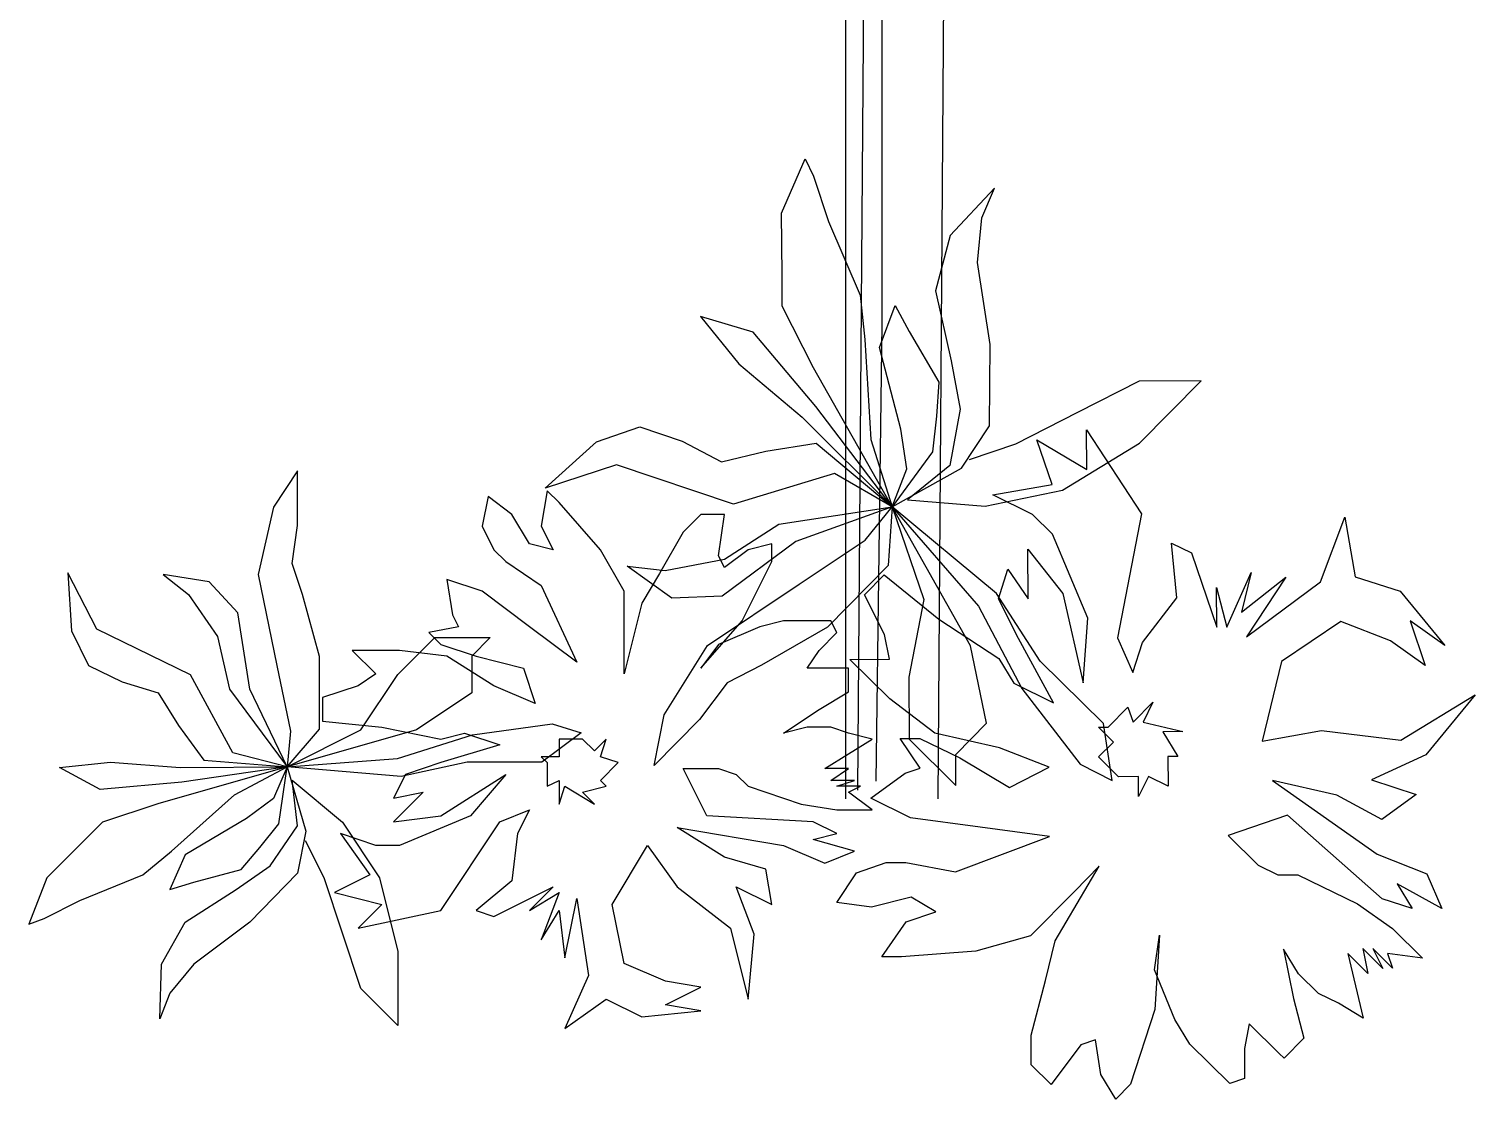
# Model space of a CAD drawing. Extents: x 78.84 to 80.56, y -24.83 to -22.4.
# Drawn here: x 78.841 to 80.445, y -24.834 to -23.646 of the extents above; entities that cross this region are included whole.
import ezdxf

# ---------------------------------------------------------------- set-up
doc = ezdxf.new("R2010")
doc.units = 0
doc.header["$LTSCALE"] = 0.5
doc.header["$MEASUREMENT"] = 0
doc.layers.get('0').update_dxf_attribs({"linetype": 'CONTINUOUS'})

msp = doc.modelspace()

# ---------------------------------------------------------------- linework, layer by layer
for p, q in [((79.7467, -23.5246, -35.8719), (79.7467, -24.5007, -35.8719)), ((79.8559, -23.5441, -35.8719), (79.8491, -24.5007, -35.8719)), ((79.7671, -23.5734, -35.8719), (79.7603, -24.4909, -35.8719)), ((79.7876, -23.9736, -35.8719), (79.7876, -23.6026, -35.8719)), ((79.6759, -23.8509, 132.3878), (79.7019, -23.7907, 132.3878)), ((79.7019, -23.7907, 132.3878), (79.7112, -23.81, 132.3878)), ((79.7112, -23.81, 132.3878), (79.7278, -23.86, 132.3878)), ((79.912, -23.823, 132.3878), (79.8631, -23.8757, 132.3878)), ((79.898, -23.8562, 132.3878), (79.912, -23.823, 132.3878)), ((79.6764, -23.9196, 132.3878), (79.6759, -23.8509, 132.3878)), ((79.8934, -23.9055, 132.3878), (79.898, -23.8562, 132.3878)), ((79.7278, -23.86, 132.3878), (79.7631, -23.942, 132.3878)), ((79.8631, -23.8757, 132.3878), (79.8467, -23.9369, 132.3878)), ((79.9072, -23.9966, 132.3878), (79.8934, -23.9055, 132.3878)), ((79.6766, -23.954, 132.3878), (79.6764, -23.9196, 132.3878)), ((79.8467, -23.9369, 132.3878), (79.8642, -24.0147, 132.3878)), ((79.7631, -23.942, 132.3878), (79.7683, -23.9909, 132.3878)), ((79.7844, -24, 132.3878), (79.8021, -23.9535, 132.3878)), ((79.8021, -23.9535, 132.3878), (79.8176, -23.9823, 132.3878)), ((79.6442, -23.983, 132.3878), (79.5858, -23.9657, 132.3878)), ((79.5858, -23.9657, 132.3878), (79.6285, -24.0179, 132.3878)), ((79.7115, -24.0226, 132.3878), (79.6766, -23.954, 132.3878)), ((79.7139, -24.0652, 132.3878), (79.6442, -23.983, 132.3878)), ((79.7808, -24.4811, -35.8719), (79.7876, -23.9736, -35.8719)), ((79.8176, -23.9823, 132.3878), (79.8504, -24.0382, 132.3878)), ((79.7683, -23.9909, 132.3878), (79.7751, -24.1019, 132.3878)), ((79.8081, -24.0907, 132.3878), (79.7844, -24, 132.3878)), ((79.9064, -24.0867, 132.3878), (79.9072, -23.9966, 132.3878)), ((79.8642, -24.0147, 132.3878), (79.8741, -24.0684, 132.3878)), ((79.6285, -24.0179, 132.3878), (79.6989, -24.0772, 132.3878)), ((79.7985, -24.1767, 132.3878), (79.7115, -24.0226, 132.3878)), ((79.8504, -24.0382, 132.3878), (79.8478, -24.076, 132.3878)), ((80.0727, -24.0373, 132.3878), (80.0041, -24.0722, 132.3878)), ((80.1414, -24.0368, 132.3878), (80.0727, -24.0373, 132.3878)), ((80.0731, -24.1061, 132.3878), (80.1414, -24.0368, 132.3878)), ((79.7985, -24.1767, 132.3878), (79.7139, -24.0652, 132.3878)), ((79.6989, -24.0772, 132.3878), (79.7985, -24.1767, 132.3878)), ((79.8478, -24.076, 132.3878), (79.8434, -24.1155, 132.3878)), ((79.8741, -24.0684, 132.3878), (79.8626, -24.131, 132.3878)), ((80.0041, -24.0722, 132.3878), (79.9356, -24.107, 132.3878)), ((79.4707, -24.1047, 132.3878), (79.5186, -24.0879, 132.3878)), ((79.5186, -24.0879, 132.3878), (79.5656, -24.104, 132.3878)), ((79.815, -24.1346, 132.3878), (79.8081, -24.0907, 132.3878)), ((79.8756, -24.1337, 132.3878), (79.9064, -24.0867, 132.3878)), ((80.0141, -24.0912, 132.3878), (80.0753, -24.1843, 132.3878)), ((80.0144, -24.1352, 132.3878), (80.0141, -24.0912, 132.3878)), ((79.4137, -24.1561, 132.3878), (79.4707, -24.1047, 132.3878)), ((79.5656, -24.104, 132.3878), (79.6091, -24.1268, 132.3878)), ((79.6586, -24.1149, 132.3878), (79.7144, -24.1061, 132.3878)), ((79.7144, -24.1061, 132.3878), (79.7985, -24.1767, 132.3878)), ((79.7751, -24.1019, 132.3878), (79.7985, -24.1767, 132.3878)), ((79.9356, -24.107, 132.3878), (79.8841, -24.1246, 132.3878)), ((79.976, -24.152, 132.3878), (79.9592, -24.1025, 132.3878)), ((79.9592, -24.1025, 132.3878), (80.0144, -24.1352, 132.3878)), ((79.9875, -24.1582, 132.3878), (80.0731, -24.1061, 132.3878)), ((79.4929, -24.13, 132.3878), (79.4137, -24.1561, 132.3878)), ((79.6226, -24.1737, 132.3878), (79.4929, -24.13, 132.3878)), ((79.6091, -24.1268, 132.3878), (79.6586, -24.1149, 132.3878)), ((79.8434, -24.1155, 132.3878), (79.7985, -24.1767, 132.3878)), ((79.1387, -24.1367, -35.8719), (79.1123, -24.1771, -35.8719)), ((79.1387, -24.1973, -35.8719), (79.1387, -24.1367, -35.8719)), ((79.7347, -24.1396, 132.3878), (79.6226, -24.1737, 132.3878)), ((79.7985, -24.1767, 132.3878), (79.7347, -24.1396, 132.3878)), ((79.7985, -24.1767, 132.3878), (79.8756, -24.1337, 132.3878)), ((79.7985, -24.1767, 132.3878), (79.815, -24.1346, 132.3878)), ((79.8626, -24.131, 132.3878), (79.8157, -24.1689, 132.3878)), ((79.4159, -24.1589, -35.8719), (79.4093, -24.1982, -35.8719)), ((79.429, -24.172, -35.8719), (79.4159, -24.1589, -35.8719)), ((79.9017, -24.176, 132.3878), (79.9875, -24.1582, 132.3878)), ((79.9101, -24.1634, 132.3878), (79.976, -24.152, 132.3878)), ((79.1123, -24.1771, -35.8719), (79.0954, -24.2518, -35.8719)), ((79.3503, -24.1654, -35.8719), (79.3437, -24.1982, -35.8719)), ((79.3765, -24.1851, -35.8719), (79.3503, -24.1654, -35.8719)), ((79.4749, -24.2244, -35.8719), (79.429, -24.172, -35.8719)), ((79.6727, -24.1961, 132.3878), (79.7985, -24.1767, 132.3878)), ((79.7985, -24.1767, 132.3878), (79.6918, -24.215, 132.3878)), ((79.7687, -24.2135, 132.3878), (79.7985, -24.1767, 132.3878)), ((79.7985, -24.1767, 132.3878), (79.7941, -24.2418, 132.3878)), ((79.8855, -24.3309, 132.3878), (79.7985, -24.1767, 132.3878)), ((79.7985, -24.1767, 132.3878), (79.8943, -24.2868, 132.3878)), ((79.9143, -24.2729, 132.3878), (79.7985, -24.1767, 132.3878)), ((79.7985, -24.1767, 132.3878), (79.8336, -24.2796, 132.3878)), ((79.8157, -24.1689, 132.3878), (79.9017, -24.176, 132.3878)), ((79.9542, -24.1851, 132.3878), (79.9101, -24.1634, 132.3878)), ((79.3962, -24.2179, -35.8719), (79.3765, -24.1851, -35.8719)), ((79.5863, -24.1851, -35.8719), (79.5667, -24.2048, -35.8719)), ((79.6126, -24.1851, -35.8719), (79.5863, -24.1851, -35.8719)), ((79.606, -24.231, -35.8719), (79.6126, -24.1851, -35.8719)), ((79.9764, -24.207, 132.3878), (79.9542, -24.1851, 132.3878)), ((80.0753, -24.1843, 132.3878), (80.0487, -24.322, 132.3878)), ((80.2739, -24.26, 132.3878), (80.3009, -24.1883, 132.3878)), ((80.3009, -24.1883, 132.3878), (80.3123, -24.2542, 132.3878)), ((79.133, -24.2397, -35.8719), (79.1387, -24.1973, -35.8719)), ((79.3437, -24.1982, -35.8719), (79.3568, -24.2244, -35.8719)), ((79.4093, -24.1982, -35.8719), (79.4224, -24.2244, -35.8719)), ((79.5667, -24.2048, -35.8719), (79.5404, -24.2507, -35.8719)), ((79.6127, -24.2346, 132.3878), (79.6727, -24.1961, 132.3878)), ((80.0155, -24.3002, 132.3878), (79.9764, -24.207, 132.3878)), ((79.3568, -24.2244, -35.8719), (79.37, -24.2375, -35.8719)), ((79.4224, -24.2244, -35.8719), (79.3962, -24.2179, -35.8719)), ((79.5011, -24.2703, -35.8719), (79.4749, -24.2244, -35.8719)), ((79.6918, -24.215, 132.3878), (79.6099, -24.2757, 132.3878)), ((79.6388, -24.2244, -35.8719), (79.6126, -24.2441, -35.8719)), ((79.665, -24.2179, -35.8719), (79.6388, -24.2244, -35.8719)), ((79.665, -24.2375, -35.8719), (79.665, -24.2179, -35.8719)), ((79.6954, -24.2623, 132.3878), (79.7687, -24.2135, 132.3878)), ((79.949, -24.2237, 132.3878), (79.9878, -24.2729, 132.3878)), ((79.9494, -24.2787, 132.3878), (79.949, -24.2237, 132.3878)), ((80.1144, -24.2776, 132.3878), (80.1085, -24.2171, 132.3878)), ((80.1085, -24.2171, 132.3878), (80.1306, -24.2279, 132.3878)), ((79.1444, -24.274, -35.8719), (79.133, -24.2397, -35.8719)), ((79.37, -24.2375, -35.8719), (79.4093, -24.2638, -35.8719)), ((79.5542, -24.278, 132.3878), (79.5045, -24.2424, 132.3878)), ((79.5045, -24.2424, 132.3878), (79.5469, -24.2472, 132.3878)), ((79.5469, -24.2472, 132.3878), (79.6127, -24.2346, 132.3878)), ((79.6126, -24.2441, -35.8719), (79.606, -24.231, -35.8719)), ((79.6322, -24.3031, -35.8719), (79.665, -24.2375, -35.8719)), ((79.7941, -24.2418, 132.3878), (79.7268, -24.3101, 132.3878)), ((80.1306, -24.2279, 132.3878), (80.1587, -24.3103, 132.3878)), ((78.9163, -24.3124, -35.8719), (78.8842, -24.2498, -35.8719)), ((78.8842, -24.2498, -35.8719), (78.888, -24.3144, -35.8719)), ((79.0407, -24.2598, -35.8719), (78.9898, -24.2518, -35.8719)), ((78.9898, -24.2518, -35.8719), (79.018, -24.274, -35.8719)), ((79.0954, -24.2518, -35.8719), (79.1161, -24.3528, -35.8719)), ((79.3044, -24.2572, -35.8719), (79.3109, -24.2966, -35.8719)), ((79.3437, -24.2703, -35.8719), (79.3044, -24.2572, -35.8719)), ((79.5404, -24.2507, -35.8719), (79.5208, -24.2834, -35.8719)), ((79.7678, -24.2744, 132.3878), (79.7896, -24.2523, 132.3878)), ((79.7896, -24.2523, 132.3878), (79.8505, -24.3014, 132.3878)), ((79.9164, -24.2789, 132.3878), (79.9271, -24.2458, 132.3878)), ((79.9271, -24.2458, 132.3878), (79.9494, -24.2787, 132.3878)), ((80.1697, -24.3102, 132.3878), (80.1968, -24.2495, 132.3878)), ((80.1968, -24.2495, 132.3878), (80.1861, -24.2936, 132.3878)), ((80.1861, -24.2936, 132.3878), (80.2353, -24.2547, 132.3878)), ((80.2353, -24.2547, 132.3878), (80.1918, -24.321, 132.3878)), ((80.3123, -24.2542, 132.3878), (80.362, -24.2704, 132.3878)), ((79.018, -24.274, -35.8719), (79.0501, -24.3205, -35.8719)), ((79.0727, -24.2942, -35.8719), (79.0407, -24.2598, -35.8719)), ((79.1632, -24.3427, -35.8719), (79.1444, -24.274, -35.8719)), ((79.3962, -24.3097, -35.8719), (79.3437, -24.2703, -35.8719)), ((79.4093, -24.2638, -35.8719), (79.4486, -24.349, -35.8719)), ((79.5011, -24.3293, -35.8719), (79.5011, -24.2703, -35.8719)), ((79.5937, -24.3304, 132.3878), (79.6954, -24.2623, 132.3878)), ((79.7901, -24.3183, 132.3878), (79.7678, -24.2744, 132.3878)), ((79.9629, -24.3478, 132.3878), (79.9143, -24.2729, 132.3878)), ((79.9878, -24.2729, 132.3878), (80.0105, -24.3718, 132.3878)), ((80.1584, -24.2663, 132.3878), (80.1697, -24.3102, 132.3878)), ((80.1587, -24.3103, 132.3878), (80.1584, -24.2663, 132.3878)), ((80.1918, -24.321, 132.3878), (80.2739, -24.26, 132.3878)), ((80.362, -24.2704, 132.3878), (80.4119, -24.3306, 132.3878)), ((79.5208, -24.2834, -35.8719), (79.5011, -24.3621, -35.8719)), ((79.6099, -24.2757, 132.3878), (79.5542, -24.278, 132.3878)), ((79.8336, -24.2796, 132.3878), (79.817, -24.3657, 132.3878)), ((79.8943, -24.2868, 132.3878), (79.9425, -24.3781, 132.3878)), ((79.9387, -24.3228, 132.3878), (79.9164, -24.2789, 132.3878)), ((80.0763, -24.3273, 132.3878), (80.1144, -24.2776, 132.3878)), ((79.0859, -24.379, -35.8719), (79.0727, -24.2942, -35.8719)), ((79.3109, -24.2966, -35.8719), (79.3175, -24.3097, -35.8719)), ((79.5863, -24.3556, -35.8719), (79.6322, -24.3031, -35.8719)), ((79.6781, -24.3031, -35.8719), (79.6519, -24.3097, -35.8719)), ((79.7306, -24.3031, -35.8719), (79.6781, -24.3031, -35.8719)), ((79.7372, -24.3162, -35.8719), (79.7306, -24.3031, -35.8719)), ((79.8505, -24.3014, 132.3878), (79.9168, -24.3449, 132.3878)), ((80.0105, -24.3718, 132.3878), (80.0155, -24.3002, 132.3878)), ((80.2962, -24.3038, 132.3878), (80.2305, -24.3483, 132.3878)), ((80.3513, -24.3255, 132.3878), (80.2962, -24.3038, 132.3878)), ((80.3732, -24.3033, 132.3878), (80.39, -24.3527, 132.3878)), ((80.4119, -24.3306, 132.3878), (80.3732, -24.3033, 132.3878)), ((78.888, -24.3144, -35.8719), (78.9069, -24.3528, -35.8719)), ((79.02, -24.3629, -35.8719), (78.9163, -24.3124, -35.8719)), ((79.0501, -24.3205, -35.8719), (79.0633, -24.379, -35.8719)), ((79.2502, -24.3627, -35.8719), (79.2912, -24.3217, -35.8719)), ((79.3175, -24.3097, -35.8719), (79.2847, -24.3162, -35.8719)), ((79.2847, -24.3162, -35.8719), (79.2978, -24.3293, -35.8719)), ((79.2912, -24.3217, -35.8719), (79.3527, -24.3217, -35.8719)), ((79.3527, -24.3217, -35.8719), (79.3322, -24.3422, -35.8719)), ((79.4486, -24.349, -35.8719), (79.3962, -24.3097, -35.8719)), ((79.6519, -24.3097, -35.8719), (79.606, -24.3293, -35.8719)), ((79.7268, -24.3101, 132.3878), (79.6536, -24.3524, 132.3878)), ((79.7175, -24.3359, -35.8719), (79.7372, -24.3162, -35.8719)), ((79.7958, -24.3458, 132.3878), (79.7901, -24.3183, 132.3878)), ((80.0487, -24.322, 132.3878), (80.0655, -24.3604, 132.3878)), ((79.1995, -24.3359, -35.8719), (79.2257, -24.3621, -35.8719)), ((79.2519, -24.3359, -35.8719), (79.1995, -24.3359, -35.8719)), ((79.3044, -24.3425, -35.8719), (79.2519, -24.3359, -35.8719)), ((79.2978, -24.3293, -35.8719), (79.3372, -24.3425, -35.8719)), ((79.5011, -24.3621, -35.8719), (79.5011, -24.3293, -35.8719)), ((79.5458, -24.4076, 132.3878), (79.5937, -24.3304, 132.3878)), ((79.606, -24.3293, -35.8719), (79.5863, -24.3556, -35.8719)), ((79.7044, -24.3556, -35.8719), (79.7175, -24.3359, -35.8719)), ((79.9033, -24.4167, 132.3878), (79.8855, -24.3309, 132.3878)), ((79.9777, -24.394, 132.3878), (79.9387, -24.3228, 132.3878)), ((80.0655, -24.3604, 132.3878), (80.0763, -24.3273, 132.3878)), ((80.39, -24.3527, 132.3878), (80.3513, -24.3255, 132.3878)), ((78.9069, -24.3528, -35.8719), (78.9445, -24.371, -35.8719)), ((79.1161, -24.3528, -35.8719), (79.1312, -24.4255, -35.8719)), ((79.1632, -24.4235, -35.8719), (79.1632, -24.3427, -35.8719)), ((79.3568, -24.3752, -35.8719), (79.3044, -24.3425, -35.8719)), ((79.3322, -24.3422, -35.8719), (79.3322, -24.3832, -35.8719)), ((79.3372, -24.3425, -35.8719), (79.3896, -24.3556, -35.8719)), ((79.6536, -24.3524, 132.3878), (79.6155, -24.372, 132.3878)), ((79.7518, -24.3461, 132.3878), (79.7958, -24.3458, 132.3878)), ((79.7961, -24.3898, 132.3878), (79.7518, -24.3461, 132.3878)), ((79.9168, -24.3449, 132.3878), (79.9335, -24.3723, 132.3878)), ((80.033, -24.4169, 132.3878), (79.9629, -24.3478, 132.3878)), ((80.2305, -24.3483, 132.3878), (80.209, -24.4365, 132.3878)), ((79.0671, -24.4497, -35.8719), (79.02, -24.3629, -35.8719)), ((79.2257, -24.3621, -35.8719), (79.206, -24.3752, -35.8719)), ((79.2093, -24.4242, -35.8719), (79.2502, -24.3627, -35.8719)), ((79.3896, -24.3556, -35.8719), (79.4027, -24.3949, -35.8719)), ((79.7437, -24.3556, -35.8719), (79.7044, -24.3556, -35.8719)), ((79.7503, -24.3556, -35.8719), (79.7437, -24.3556, -35.8719)), ((79.7503, -24.3818, -35.8719), (79.7503, -24.3556, -35.8719)), ((79.817, -24.3657, 132.3878), (79.8174, -24.4345, 132.3878)), ((78.9445, -24.371, -35.8719), (78.9841, -24.3831, -35.8719)), ((78.9841, -24.3831, -35.8719), (79.0068, -24.4194, -35.8719)), ((79.0633, -24.379, -35.8719), (79.1273, -24.4651, -35.8719)), ((79.1273, -24.4651, -35.8719), (79.0859, -24.379, -35.8719)), ((79.206, -24.3752, -35.8719), (79.1667, -24.3884, -35.8719)), ((79.3322, -24.3832, -35.8719), (79.2707, -24.4242, -35.8719)), ((79.4027, -24.3949, -35.8719), (79.3568, -24.3752, -35.8719)), ((79.6155, -24.372, 132.3878), (79.5849, -24.4125, 132.3878)), ((79.7175, -24.4015, -35.8719), (79.7503, -24.3818, -35.8719)), ((79.9335, -24.3723, 132.3878), (79.9777, -24.394, 132.3878)), ((79.9425, -24.3781, 132.3878), (80.0072, -24.4622, 132.3878)), ((80.3631, -24.4354, 132.3878), (80.4453, -24.3853, 132.3878)), ((80.4453, -24.3853, 132.3878), (80.3907, -24.4517, 132.3878)), ((79.1667, -24.3884, -35.8719), (79.1667, -24.4146, -35.8719)), ((79.6781, -24.4277, -35.8719), (79.7175, -24.4015, -35.8719)), ((79.8458, -24.4279, 132.3878), (79.7961, -24.3898, 132.3878)), ((80.0384, -24.4211, 132.3878), (80.0602, -24.399, 132.3878)), ((80.0602, -24.399, 132.3878), (80.0658, -24.4154, 132.3878)), ((80.0658, -24.4154, 132.3878), (80.0877, -24.3933, 132.3878)), ((80.0877, -24.3933, 132.3878), (80.0769, -24.4154, 132.3878)), ((79.1667, -24.4146, -35.8719), (79.2323, -24.4211, -35.8719)), ((79.3329, -24.4295, -35.8719), (79.4215, -24.4174, -35.8719)), ((79.4215, -24.4174, -35.8719), (79.4535, -24.4275, -35.8719)), ((79.5344, -24.4637, 132.3878), (79.5458, -24.4076, 132.3878)), ((79.5849, -24.4125, 132.3878), (79.5344, -24.4637, 132.3878)), ((79.8691, -24.4513, 132.3878), (79.9033, -24.4167, 132.3878)), ((80.0427, -24.4803, 132.3878), (80.033, -24.4169, 132.3878)), ((80.0769, -24.4154, 132.3878), (80.1209, -24.4261, 132.3878)), ((79.0068, -24.4194, -35.8719), (79.035, -24.4578, -35.8719)), ((79.1273, -24.4651, -35.8719), (79.1632, -24.4235, -35.8719)), ((79.2707, -24.4242, -35.8719), (79.1273, -24.4651, -35.8719)), ((79.1273, -24.4651, -35.8719), (79.2093, -24.4242, -35.8719)), ((79.1312, -24.4255, -35.8719), (79.1273, -24.4651, -35.8719)), ((79.2323, -24.4211, -35.8719), (79.2978, -24.4343, -35.8719)), ((79.2499, -24.4558, -35.8719), (79.3329, -24.4295, -35.8719)), ((79.2978, -24.4343, -35.8719), (79.3241, -24.4277, -35.8719)), ((79.3241, -24.4277, -35.8719), (79.3634, -24.4408, -35.8719)), ((79.4535, -24.4275, -35.8719), (79.4101, -24.4598, -35.8719)), ((79.4552, -24.4343, -35.8719), (79.429, -24.4343, -35.8719)), ((79.429, -24.4343, -35.8719), (79.429, -24.4539, -35.8719)), ((79.4683, -24.4474, -35.8719), (79.4552, -24.4343, -35.8719)), ((79.4814, -24.4343, -35.8719), (79.4683, -24.4474, -35.8719)), ((79.4749, -24.4539, -35.8719), (79.4814, -24.4343, -35.8719)), ((79.7044, -24.4211, -35.8719), (79.6781, -24.4277, -35.8719)), ((79.7306, -24.4211, -35.8719), (79.7044, -24.4211, -35.8719)), ((79.724, -24.467, -35.8719), (79.7765, -24.4343, -35.8719)), ((79.7503, -24.4277, -35.8719), (79.7306, -24.4211, -35.8719)), ((79.7765, -24.4343, -35.8719), (79.7503, -24.4277, -35.8719)), ((79.8074, -24.4337, 132.3878), (79.8294, -24.4336, 132.3878)), ((79.8296, -24.4666, 132.3878), (79.8074, -24.4337, 132.3878)), ((79.8174, -24.4345, 132.3878), (79.8694, -24.4857, 132.3878)), ((79.8294, -24.4336, 132.3878), (79.8735, -24.4553, 132.3878)), ((79.9175, -24.444, 132.3878), (79.8458, -24.4279, 132.3878)), ((80.0274, -24.4212, 132.3878), (80.0384, -24.4211, 132.3878)), ((80.044, -24.4376, 132.3878), (80.0274, -24.4212, 132.3878)), ((80.1209, -24.4261, 132.3878), (80.0989, -24.4262, 132.3878)), ((80.0989, -24.4262, 132.3878), (80.1156, -24.4536, 132.3878)), ((80.209, -24.4365, 132.3878), (80.275, -24.425, 132.3878)), ((80.275, -24.425, 132.3878), (80.3631, -24.4354, 132.3878)), ((79.1273, -24.4651, -35.8719), (79.0671, -24.4497, -35.8719)), ((79.3634, -24.4408, -35.8719), (79.2978, -24.4605, -35.8719)), ((79.9727, -24.4656, 132.3878), (79.9175, -24.444, 132.3878)), ((80.0276, -24.4542, 132.3878), (80.044, -24.4376, 132.3878)), ((78.8748, -24.4659, -35.8719), (78.9313, -24.4598, -35.8719)), ((78.9201, -24.4901, -35.8719), (78.8748, -24.4659, -35.8719)), ((78.9313, -24.4598, -35.8719), (79.0087, -24.4659, -35.8719)), ((79.1273, -24.4651, -35.8719), (78.9839, -24.5061, -35.8719)), ((79.0087, -24.4659, -35.8719), (79.1273, -24.4651, -35.8719)), ((79.1273, -24.4651, -35.8719), (79.0105, -24.482, -35.8719)), ((79.035, -24.4578, -35.8719), (79.1273, -24.4651, -35.8719)), ((79.069, -24.4962, -35.8719), (79.1273, -24.4651, -35.8719)), ((79.1273, -24.4651, -35.8719), (79.1123, -24.5002, -35.8719)), ((79.118, -24.5285, -35.8719), (79.1273, -24.4651, -35.8719)), ((79.1273, -24.4651, -35.8719), (79.2499, -24.4558, -35.8719)), ((79.2537, -24.4759, -35.8719), (79.1273, -24.4651, -35.8719)), ((79.1273, -24.4651, -35.8719), (79.1481, -24.5366, -35.8719)), ((79.3272, -24.4598, -35.8719), (79.2537, -24.4759, -35.8719)), ((79.2978, -24.4605, -35.8719), (79.2585, -24.4736, -35.8719)), ((79.4101, -24.4598, -35.8719), (79.3272, -24.4598, -35.8719)), ((79.4093, -24.4539, -35.8719), (79.4159, -24.4605, -35.8719)), ((79.429, -24.4539, -35.8719), (79.4093, -24.4539, -35.8719)), ((79.4159, -24.4605, -35.8719), (79.4159, -24.4867, -35.8719)), ((79.4945, -24.4605, -35.8719), (79.4749, -24.4539, -35.8719)), ((79.4749, -24.4802, -35.8719), (79.4945, -24.4605, -35.8719)), ((79.5929, -24.5195, -35.8719), (79.5667, -24.467, -35.8719)), ((79.5667, -24.467, -35.8719), (79.606, -24.467, -35.8719)), ((79.606, -24.467, -35.8719), (79.6257, -24.4736, -35.8719)), ((79.7503, -24.467, -35.8719), (79.724, -24.467, -35.8719)), ((79.7306, -24.4802, -35.8719), (79.7503, -24.467, -35.8719)), ((79.8131, -24.4722, 132.3878), (79.8296, -24.4666, 132.3878)), ((79.8694, -24.4857, 132.3878), (79.8691, -24.4513, 132.3878)), ((79.8735, -24.4553, 132.3878), (79.9288, -24.4879, 132.3878)), ((79.9288, -24.4879, 132.3878), (79.9727, -24.4656, 132.3878)), ((80.0072, -24.4622, 132.3878), (80.0427, -24.4803, 132.3878)), ((80.0498, -24.4761, 132.3878), (80.0276, -24.4542, 132.3878)), ((80.1156, -24.4536, 132.3878), (80.1046, -24.4537, 132.3878)), ((80.1046, -24.4537, 132.3878), (80.1048, -24.4867, 132.3878)), ((80.3907, -24.4517, 132.3878), (80.3304, -24.4797, 132.3878)), ((79.0105, -24.482, -35.8719), (78.9201, -24.4901, -35.8719)), ((79.133, -24.48, -35.8719), (79.1888, -24.5266, -35.8719)), ((79.1387, -24.5305, -35.8719), (79.133, -24.48, -35.8719)), ((79.2585, -24.4736, -35.8719), (79.2454, -24.4998, -35.8719)), ((79.2978, -24.5195, -35.8719), (79.37, -24.4736, -35.8719)), ((79.37, -24.4736, -35.8719), (79.3306, -24.5195, -35.8719)), ((79.4159, -24.4867, -35.8719), (79.429, -24.4802, -35.8719)), ((79.429, -24.4802, -35.8719), (79.429, -24.5064, -35.8719)), ((79.4814, -24.4867, -35.8719), (79.4749, -24.4802, -35.8719)), ((79.6257, -24.4736, -35.8719), (79.6388, -24.4867, -35.8719)), ((79.7568, -24.4802, -35.8719), (79.7306, -24.4802, -35.8719)), ((79.7372, -24.4867, -35.8719), (79.7568, -24.4802, -35.8719)), ((79.7748, -24.5, 132.3878), (79.8131, -24.4722, 132.3878)), ((80.0718, -24.4759, 132.3878), (80.0498, -24.4761, 132.3878)), ((80.0719, -24.4979, 132.3878), (80.0718, -24.4759, 132.3878)), ((80.0828, -24.4759, 132.3878), (80.0719, -24.4979, 132.3878)), ((80.1048, -24.4867, 132.3878), (80.0828, -24.4759, 132.3878)), ((80.292, -24.4964, 132.3878), (80.2204, -24.4804, 132.3878)), ((80.2204, -24.4804, 132.3878), (80.3365, -24.5622, 132.3878)), ((80.3304, -24.4797, 132.3878), (80.38, -24.4958, 132.3878)), ((78.9992, -24.5588, -35.8719), (79.069, -24.4962, -35.8719)), ((79.2782, -24.4933, -35.8719), (79.2454, -24.5261, -35.8719)), ((79.2454, -24.4998, -35.8719), (79.2782, -24.4933, -35.8719)), ((79.429, -24.5064, -35.8719), (79.4355, -24.4867, -35.8719)), ((79.4355, -24.4867, -35.8719), (79.4683, -24.5064, -35.8719)), ((79.4552, -24.4933, -35.8719), (79.4814, -24.4867, -35.8719)), ((79.4683, -24.5064, -35.8719), (79.4552, -24.4933, -35.8719)), ((79.6388, -24.4867, -35.8719), (79.6978, -24.5064, -35.8719)), ((79.7634, -24.4867, -35.8719), (79.7372, -24.4867, -35.8719)), ((79.7503, -24.4933, -35.8719), (79.7634, -24.4867, -35.8719)), ((79.7765, -24.5129, -35.8719), (79.7503, -24.4933, -35.8719)), ((80.3417, -24.5236, 132.3878), (80.292, -24.4964, 132.3878)), ((80.38, -24.4958, 132.3878), (80.3417, -24.5236, 132.3878)), ((78.9839, -24.5061, -35.8719), (78.9224, -24.5266, -35.8719)), ((79.1123, -24.5002, -35.8719), (79.0822, -24.5224, -35.8719)), ((79.3634, -24.5261, -35.8719), (79.3962, -24.5129, -35.8719)), ((79.3962, -24.5129, -35.8719), (79.3831, -24.5392, -35.8719)), ((79.6978, -24.5064, -35.8719), (79.7372, -24.5129, -35.8719)), ((79.7372, -24.5129, -35.8719), (79.7765, -24.5129, -35.8719)), ((79.819, -24.5217, 132.3878), (79.7748, -24.5, 132.3878)), ((78.9224, -24.5266, -35.8719), (78.9019, -24.5471, -35.8719)), ((79.0822, -24.5224, -35.8719), (79.0143, -24.5628, -35.8719)), ((79.0972, -24.5547, -35.8719), (79.118, -24.5285, -35.8719)), ((79.1086, -24.5749, -35.8719), (79.1387, -24.5305, -35.8719)), ((79.1888, -24.5266, -35.8719), (79.2298, -24.5881, -35.8719)), ((79.2454, -24.5261, -35.8719), (79.2978, -24.5195, -35.8719)), ((79.3306, -24.5195, -35.8719), (79.2519, -24.5523, -35.8719)), ((79.2978, -24.6244, -35.8719), (79.3634, -24.5261, -35.8719)), ((79.7109, -24.5261, -35.8719), (79.5929, -24.5195, -35.8719)), ((79.7372, -24.5392, -35.8719), (79.7109, -24.5261, -35.8719)), ((79.8961, -24.5321, 132.3878), (79.819, -24.5217, 132.3878)), ((80.2371, -24.5188, 132.3878), (80.1712, -24.5413, 132.3878)), ((80.3423, -24.6116, 132.3878), (80.2371, -24.5188, 132.3878)), ((78.9019, -24.5471, -35.8719), (78.8609, -24.5881, -35.8719)), ((79.1481, -24.5366, -35.8719), (79.1387, -24.583, -35.8719)), ((79.1683, -24.5881, -35.8719), (79.1478, -24.5471, -35.8719)), ((79.1864, -24.5392, -35.8719), (79.2191, -24.5851, -35.8719)), ((79.2257, -24.5523, -35.8719), (79.1864, -24.5392, -35.8719)), ((79.3831, -24.5392, -35.8719), (79.3765, -24.5916, -35.8719)), ((79.6126, -24.5654, -35.8719), (79.5601, -24.5326, -35.8719)), ((79.5601, -24.5326, -35.8719), (79.6781, -24.5523, -35.8719)), ((79.7109, -24.5457, -35.8719), (79.7372, -24.5392, -35.8719)), ((79.7568, -24.5588, -35.8719), (79.7109, -24.5457, -35.8719)), ((79.8689, -24.5818, 132.3878), (79.9732, -24.5426, 132.3878)), ((79.9732, -24.5426, 132.3878), (79.8961, -24.5321, 132.3878)), ((80.1712, -24.5413, 132.3878), (80.2045, -24.5741, 132.3878)), ((78.9672, -24.585, -35.8719), (78.9992, -24.5588, -35.8719)), ((79.0143, -24.5628, -35.8719), (78.9973, -24.6012, -35.8719)), ((79.0765, -24.579, -35.8719), (79.0972, -24.5547, -35.8719)), ((79.2519, -24.5523, -35.8719), (79.2257, -24.5523, -35.8719)), ((79.488, -24.6179, -35.8719), (79.5273, -24.5523, -35.8719)), ((79.5273, -24.5523, -35.8719), (79.5601, -24.5982, -35.8719)), ((79.6781, -24.5523, -35.8719), (79.724, -24.572, -35.8719)), ((79.724, -24.572, -35.8719), (79.7568, -24.5588, -35.8719)), ((80.3365, -24.5622, 132.3878), (80.3916, -24.5838, 132.3878)), ((79.0237, -24.5931, -35.8719), (79.0765, -24.579, -35.8719)), ((79.0708, -24.6012, -35.8719), (79.1086, -24.5749, -35.8719)), ((79.6585, -24.5785, -35.8719), (79.6126, -24.5654, -35.8719)), ((79.665, -24.6179, -35.8719), (79.6585, -24.5785, -35.8719)), ((79.7589, -24.5826, 132.3878), (79.7918, -24.5714, 132.3878)), ((79.7918, -24.5714, 132.3878), (79.8138, -24.5712, 132.3878)), ((79.8138, -24.5712, 132.3878), (79.8689, -24.5818, 132.3878)), ((79.9795, -24.6581, 132.3878), (80.0284, -24.5753, 132.3878)), ((80.0284, -24.5753, 132.3878), (80.0011, -24.603, 132.3878)), ((80.2045, -24.5741, 132.3878), (80.2266, -24.5849, 132.3878)), ((78.8609, -24.5881, -35.8719), (78.8409, -24.6396, -35.8719)), ((78.8974, -24.6133, -35.8719), (78.9672, -24.585, -35.8719)), ((78.9973, -24.6012, -35.8719), (79.0237, -24.5931, -35.8719)), ((79.1387, -24.583, -35.8719), (79.0859, -24.6375, -35.8719)), ((79.1888, -24.6496, -35.8719), (79.1683, -24.5881, -35.8719)), ((79.2191, -24.5851, -35.8719), (79.1798, -24.6047, -35.8719)), ((79.2298, -24.5881, -35.8719), (79.2502, -24.6701, -35.8719)), ((79.3765, -24.5916, -35.8719), (79.3372, -24.6244, -35.8719)), ((79.7371, -24.6158, 132.3878), (79.7589, -24.5826, 132.3878)), ((80.2266, -24.5849, 132.3878), (80.2486, -24.5848, 132.3878)), ((80.2486, -24.5848, 132.3878), (80.3148, -24.6173, 132.3878)), ((80.3587, -24.595, 132.3878), (80.3754, -24.6224, 132.3878)), ((80.4084, -24.6222, 132.3878), (80.3587, -24.595, 132.3878)), ((80.3916, -24.5838, 132.3878), (80.4084, -24.6222, 132.3878)), ((79.0143, -24.6375, -35.8719), (79.0708, -24.6012, -35.8719)), ((79.1798, -24.6047, -35.8719), (79.2323, -24.6179, -35.8719)), ((79.3568, -24.631, -35.8719), (79.4224, -24.5982, -35.8719)), ((79.4224, -24.5982, -35.8719), (79.3962, -24.6244, -35.8719)), ((79.3962, -24.6244, -35.8719), (79.429, -24.6047, -35.8719)), ((79.429, -24.6047, -35.8719), (79.4093, -24.6572, -35.8719)), ((79.4355, -24.6769, -35.8719), (79.4486, -24.6113, -35.8719)), ((79.4486, -24.6113, -35.8719), (79.4618, -24.6965, -35.8719)), ((79.5601, -24.5982, -35.8719), (79.6191, -24.6441, -35.8719)), ((79.6257, -24.5982, -35.8719), (79.665, -24.6179, -35.8719)), ((79.6454, -24.6506, -35.8719), (79.6257, -24.5982, -35.8719)), ((79.8196, -24.6097, 132.3878), (79.7756, -24.621, 132.3878)), ((79.8472, -24.626, 132.3878), (79.8196, -24.6097, 132.3878)), ((80.0011, -24.603, 132.3878), (79.9519, -24.6528, 132.3878)), ((78.8578, -24.6335, -35.8719), (78.8974, -24.6133, -35.8719)), ((79.2323, -24.6179, -35.8719), (79.206, -24.6441, -35.8719)), ((79.206, -24.6441, -35.8719), (79.2978, -24.6244, -35.8719)), ((79.3372, -24.6244, -35.8719), (79.3568, -24.631, -35.8719)), ((79.4093, -24.6572, -35.8719), (79.429, -24.6244, -35.8719)), ((79.429, -24.6244, -35.8719), (79.4355, -24.6769, -35.8719)), ((79.5011, -24.6834, -35.8719), (79.488, -24.6179, -35.8719)), ((79.7756, -24.621, 132.3878), (79.7371, -24.6158, 132.3878)), ((79.8143, -24.6372, 132.3878), (79.8472, -24.626, 132.3878)), ((80.3148, -24.6173, 132.3878), (80.3535, -24.6446, 132.3878)), ((80.3754, -24.6224, 132.3878), (80.3423, -24.6116, 132.3878)), ((78.8409, -24.6396, -35.8719), (78.8578, -24.6335, -35.8719)), ((78.9879, -24.684, -35.8719), (79.0143, -24.6375, -35.8719)), ((79.0859, -24.6375, -35.8719), (79.0237, -24.684, -35.8719)), ((79.787, -24.6759, 132.3878), (79.8143, -24.6372, 132.3878)), ((79.2093, -24.711, -35.8719), (79.1888, -24.6496, -35.8719)), ((79.6191, -24.6441, -35.8719), (79.6388, -24.7228, -35.8719)), ((79.6388, -24.7228, -35.8719), (79.6454, -24.6506, -35.8719)), ((79.9519, -24.6528, 132.3878), (79.8915, -24.6697, 132.3878)), ((79.9688, -24.7022, 132.3878), (79.9795, -24.6581, 132.3878)), ((80.0897, -24.6904, 132.3878), (80.095, -24.6518, 132.3878)), ((80.095, -24.6518, 132.3878), (80.09, -24.7344, 132.3878)), ((80.3535, -24.6446, 132.3878), (80.3868, -24.6774, 132.3878)), ((79.2502, -24.6701, -35.8719), (79.2502, -24.752, -35.8719)), ((79.8915, -24.6697, 132.3878), (79.809, -24.6758, 132.3878)), ((80.2326, -24.6674, 132.3878), (80.244, -24.7223, 132.3878)), ((80.2493, -24.6948, 132.3878), (80.2326, -24.6674, 132.3878)), ((80.3263, -24.6943, 132.3878), (80.3042, -24.6724, 132.3878)), ((80.3042, -24.6724, 132.3878), (80.3212, -24.7438, 132.3878)), ((80.3207, -24.6668, 132.3878), (80.3263, -24.6943, 132.3878)), ((80.3428, -24.6887, 132.3878), (80.3207, -24.6668, 132.3878)), ((80.3317, -24.6667, 132.3878), (80.3428, -24.6887, 132.3878)), ((80.3538, -24.6886, 132.3878), (80.3317, -24.6667, 132.3878)), ((80.3482, -24.6721, 132.3878), (80.3538, -24.6886, 132.3878)), ((80.3868, -24.6774, 132.3878), (80.3482, -24.6721, 132.3878)), ((78.986, -24.7446, -35.8719), (78.9879, -24.684, -35.8719)), ((79.0237, -24.684, -35.8719), (78.9973, -24.7163, -35.8719)), ((79.547, -24.7031, -35.8719), (79.5011, -24.6834, -35.8719)), ((79.809, -24.6758, 132.3878), (79.787, -24.6759, 132.3878)), ((80.1121, -24.7453, 132.3878), (80.0897, -24.6904, 132.3878)), ((79.4618, -24.6965, -35.8719), (79.4355, -24.7556, -35.8719)), ((79.5863, -24.7097, -35.8719), (79.547, -24.7031, -35.8719)), ((79.9527, -24.7628, 132.3878), (79.9688, -24.7022, 132.3878)), ((80.2715, -24.7167, 132.3878), (80.2493, -24.6948, 132.3878)), ((78.9973, -24.7163, -35.8719), (78.986, -24.7446, -35.8719)), ((79.2502, -24.752, -35.8719), (79.2093, -24.711, -35.8719)), ((79.4355, -24.7556, -35.8719), (79.4814, -24.7228, -35.8719)), ((79.4814, -24.7228, -35.8719), (79.5208, -24.7424, -35.8719)), ((79.547, -24.7293, -35.8719), (79.5863, -24.7097, -35.8719)), ((80.244, -24.7223, 132.3878), (80.2553, -24.7663, 132.3878)), ((80.2936, -24.7275, 132.3878), (80.2715, -24.7167, 132.3878)), ((79.5208, -24.7424, -35.8719), (79.5863, -24.7359, -35.8719)), ((79.5863, -24.7359, -35.8719), (79.547, -24.7293, -35.8719)), ((80.09, -24.7344, 132.3878), (80.0631, -24.8171, 132.3878)), ((80.3212, -24.7438, 132.3878), (80.2936, -24.7275, 132.3878)), ((80.1288, -24.7727, 132.3878), (80.1121, -24.7453, 132.3878)), ((80.1947, -24.7502, 132.3878), (80.1894, -24.7777, 132.3878)), ((80.2279, -24.783, 132.3878), (80.1947, -24.7502, 132.3878)), ((79.9529, -24.7959, 132.3878), (79.9527, -24.7628, 132.3878)), ((80.0242, -24.7679, 132.3878), (80.0078, -24.7735, 132.3878)), ((80.03, -24.8063, 132.3878), (80.0242, -24.7679, 132.3878)), ((80.2553, -24.7663, 132.3878), (80.2335, -24.7884, 132.3878)), ((80.0078, -24.7735, 132.3878), (79.9751, -24.8177, 132.3878)), ((80.1731, -24.8164, 132.3878), (80.1288, -24.7727, 132.3878)), ((80.1894, -24.7777, 132.3878), (80.1896, -24.8108, 132.3878)), ((80.2335, -24.7884, 132.3878), (80.2279, -24.783, 132.3878)), ((79.9751, -24.8177, 132.3878), (79.9529, -24.7959, 132.3878)), ((80.0467, -24.8337, 132.3878), (80.03, -24.8063, 132.3878)), ((80.0631, -24.8171, 132.3878), (80.0467, -24.8337, 132.3878)), ((80.1896, -24.8108, 132.3878), (80.1731, -24.8164, 132.3878))]:
    msp.add_line(p, q)

doc.saveas('drawing.dxf')
